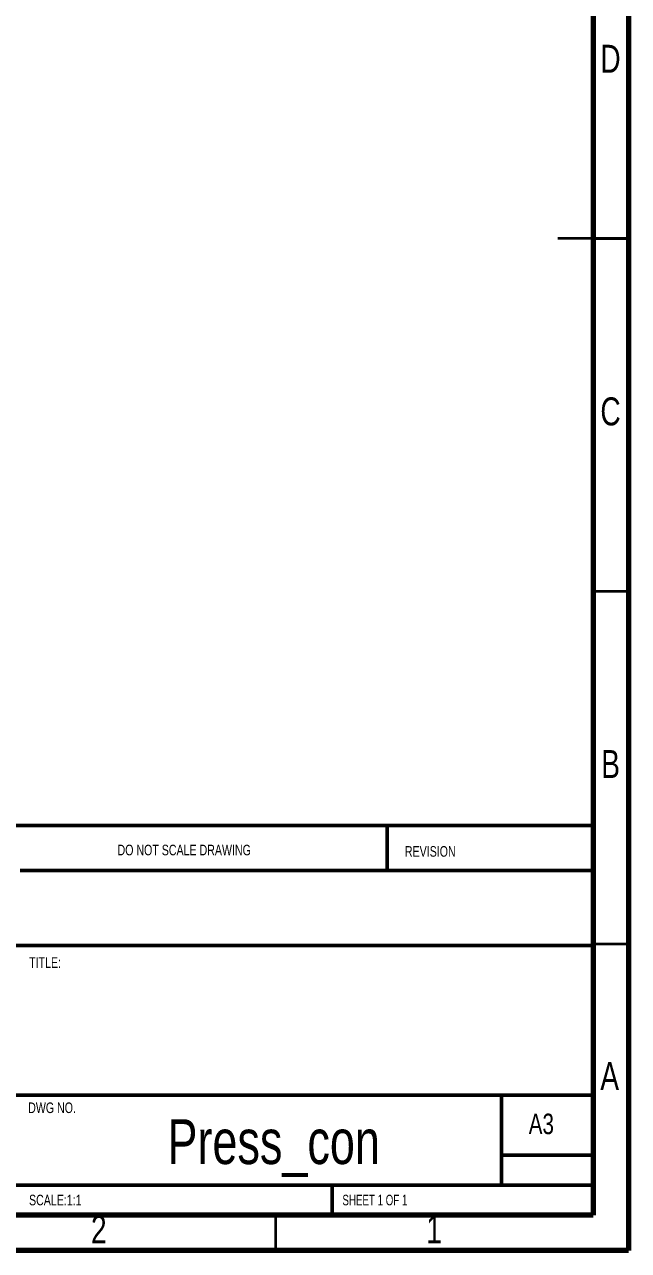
# Model space of a CAD drawing. Header units: millimetres. Extents: x 15 to 415, y 5 to 292.
# Drawn here: x 329.4 to 415, y 5 to 178.8 of the extents above; entities that cross this region are included whole.
import ezdxf

# ---------------------------------------------------------------- set-up
doc = ezdxf.new("R2010")
doc.units = ezdxf.units.MM
doc.styles.add('SLDTEXTSTYLE0', font='TXT', dxfattribs={"width": 0.75})
doc.styles.add('SLDTEXTSTYLE2', font='TXT', dxfattribs={"width": 0.6875})

msp = doc.modelspace()

# ---------------------------------------------------------------- linework, layer by layer
at = {"color": 7, "linetype": 'Continuous', "lineweight": 70}
for p, q in [((415, 292), (415, 5)), ((410, 287), (410, 10)), ((410, 10), (20, 10)), ((415, 5), (15, 5))]:
    msp.add_line(p, q, dxfattribs=at)
at = {"color": 7, "linetype": 'Continuous', "lineweight": 35}
for p, q in [((415, 148.5), (405, 148.5)), ((410, 148.5), (415, 148.5)), ((410, 98.5), (415, 98.5)), ((410, 48.5), (415, 48.5)), ((365, 10), (365, 5))]:
    msp.add_line(p, q, dxfattribs=at)
at = {"color": 7, "linetype": 'Continuous', "lineweight": 50}
for p, q in [((230, 65.25), (410, 65.25)), ((380.8, 58.875), (380.8, 65.25)), ((410, 58.875), (328.8, 58.875)), ((410, 48.25), (230, 48.25)), ((284.6, 27), (410, 27)), ((397, 14.25), (397, 27)), ((410, 18.5), (397, 18.5)), ((230, 14.25), (410, 14.25)), ((373, 10), (373, 14.25))]:
    msp.add_line(p, q, dxfattribs=at)

# ---------------------------------------------------------------- texts
at = {"color": 7, "linetype": 'Continuous', "lineweight": 0}
for s, insert, char_height, attachment_point, style in [('D', (412.453, 175.965), 3.969, 2, 'SLDTEXTSTYLE0'), ('C', (412.459, 125.965), 3.969, 2, 'SLDTEXTSTYLE0'), ('B', (412.471, 75.965), 3.969, 2, 'SLDTEXTSTYLE0'), ('DO NOT SCALE DRAWING', (342.615, 62.533), 1.5, 1, 'SLDTEXTSTYLE0'), ('REVISION', (383.328, 62.335), 1.5, 1, 'SLDTEXTSTYLE0'), ('TITLE:', (330.09, 46.576), 1.5, 1, 'SLDTEXTSTYLE0'), ('A', (412.34, 31.715), 3.969, 2, 'SLDTEXTSTYLE0'), ('DWG NO.', (329.953, 25.986), 1.5, 1, 'SLDTEXTSTYLE0'), ('A3', (400.871, 24.406), 2.9104, 1, 'SLDTEXTSTYLE0'), ('Press_con', (364.737, 23.607), 6.35, 2, 'SLDTEXTSTYLE0'), ('SCALE:1:1', (330.074, 12.9), 1.5, 1, 'SLDTEXTSTYLE0'), ('SHEET 1 OF 1', (374.478, 12.9), 1.5, 1, 'SLDTEXTSTYLE2'), ('2', (339.96, 9.965), 3.969, 2, 'SLDTEXTSTYLE0'), ('1', (387.46, 9.965), 3.969, 2, 'SLDTEXTSTYLE0')]:
    msp.add_mtext(s, dxfattribs=dict(at, insert=insert, char_height=char_height, attachment_point=attachment_point, style=style))

doc.saveas('drawing.dxf')
